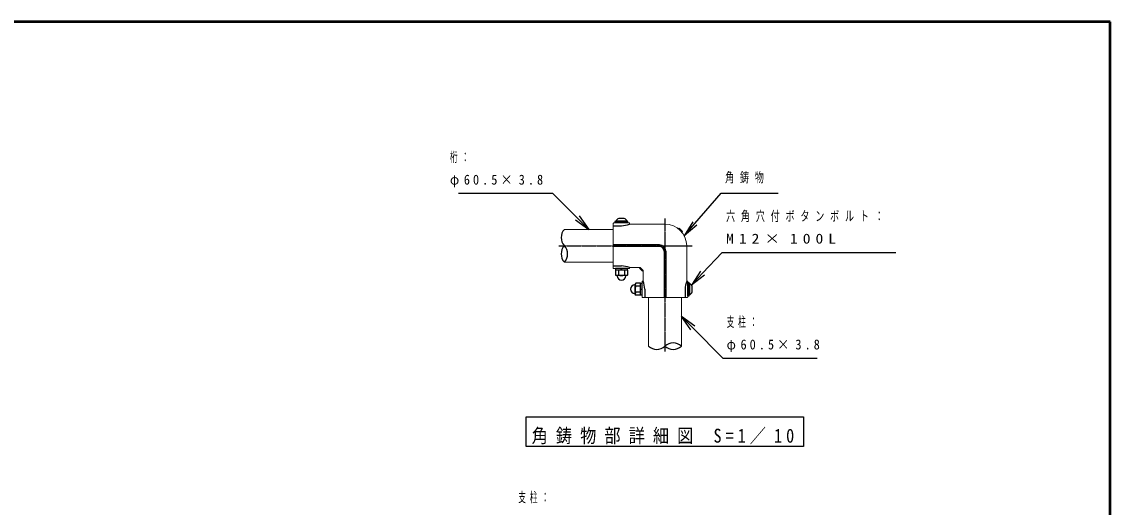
# Model space of a CAD drawing. Units: millimetres at full size, with parts at other scales. Extents: x -19540 to 0, y -2046 to 13350.
# Drawn here: x -10015 to 0, y 8879 to 13350 of the extents above; entities that cross this region are included whole.
import ezdxf

# ---------------------------------------------------------------- set-up
doc = ezdxf.new("R2010")
doc.units = ezdxf.units.MM
doc.linetypes.add('USER2', pattern=[6, 3, -1, 1, -1])
for name, color, linetype, lineweight in [('A3図枠', 7, 'Continuous', 25), ('線', 7, 'Continuous', 13), ('補助', 2, 'Continuous', 13)]:
    doc.layers.add(name, color=color, linetype=linetype, lineweight=lineweight)
doc.styles.add('ＭＳ ゴシック', font='')
doc.styles.get('ＭＳ ゴシック').set_extended_font_data('MS Gothic')

msp = doc.modelspace()

# ---------------------------------------------------------------- linework, layer by layer
at = {"layer": 'A3図枠', "lineweight": 50}
for p, q in [((0, 13350), (-19250, 13350)), ((0, 0), (0, 13350))]:
    msp.add_line(p, q, dxfattribs=at)
at = {"layer": '線', "color": 2, "lineweight": 25}
for p, q in [((-4471.985, 11538.469), (-4521.985, 11538.469)), ((-4571.985, 11472.072), (-4496.985, 11472.072)), ((-4436.985, 11509.469), (-4556.985, 11509.469)), ((-4556.985, 11509.469), (-4556.985, 11496.969)), ((-4436.985, 11496.969), (-4556.985, 11496.969)), ((-4549.485, 11514.469), (-4549.485, 11509.469)), ((-4444.485, 11514.469), (-4549.485, 11514.469)), ((-4444.485, 11509.469), (-4549.485, 11509.469)), ((-4444.485, 11514.469), (-4444.485, 11509.469)), ((-4436.985, 11496.969), (-4436.985, 11509.469)), ((-3972.893, 11443.866), (-3971.966, 11444.793)), ((-3971.966, 11444.793), (-3965.706, 11449.139)), ((-3940.147, 11412.973), (-3971.966, 11444.793)), ((-3935.62, 11419.053), (-3965.706, 11449.139)), ((-3935.62, 11419.053), (-3940.147, 11412.973)), ((-3941.073, 11412.046), (-3940.147, 11412.973)), ((-4146.985, 11294.469), (-4571.985, 11294.469)), ((-4146.985, 11279.469), (-4571.985, 11279.469)), ((-4104.485, 11236.969), (-4104.485, 10811.969)), ((-4089.485, 11236.969), (-4089.485, 10811.969)), ((-4571.985, 11101.866), (-4496.985, 11101.866)), ((-4442.137, 11061.969), (-4551.833, 11061.969)), ((-4551.833, 11061.969), (-4551.833, 11017.655)), ((-4551.833, 11017.655), (-4541.985, 11011.969)), ((-4443.235, 11076.969), (-4550.735, 11076.969)), ((-4550.735, 11076.969), (-4550.735, 11061.969)), ((-4443.235, 11061.969), (-4550.735, 11061.969)), ((-4524.409, 11061.969), (-4524.409, 11017.655)), ((-4501.842, 11061.969), (-4497.823, 11076.969)), ((-4496.148, 11061.969), (-4492.129, 11076.969)), ((-4469.561, 11061.969), (-4469.561, 11017.655)), ((-4442.137, 11017.655), (-4451.985, 11011.969)), ((-4443.235, 11076.969), (-4443.235, 11061.969)), ((-4442.137, 11061.969), (-4442.137, 11017.655)), ((-4325.316, 11086.922), (-4329.559, 11080.559)), ((-4303.396, 11054.396), (-4329.559, 11080.559)), ((-4297.69, 11058.199), (-4325.755, 11086.264)), ((-4297.032, 11058.638), (-4303.396, 11054.396)), ((-4451.985, 11011.969), (-4541.985, 11011.969)), ((-4536.985, 11009.469), (-4536.985, 11011.969)), ((-4456.985, 11009.469), (-4456.985, 11011.969)), ((-4374.485, 10926.969), (-4371.985, 10926.969)), ((-4366.299, 10941.817), (-4371.985, 10931.969)), ((-4371.985, 10841.969), (-4371.985, 10931.969)), ((-4321.985, 10941.817), (-4366.299, 10941.817)), ((-4321.985, 10832.121), (-4321.985, 10941.817)), ((-4321.985, 10833.219), (-4321.985, 10940.719)), ((-4306.985, 10940.719), (-4321.985, 10940.719)), ((-4306.985, 10833.219), (-4306.985, 10940.719)), ((-3874.485, 10946.969), (-3886.985, 10946.969)), ((-3886.985, 10826.969), (-3886.985, 10946.969)), ((-3874.485, 10826.969), (-3874.485, 10946.969)), ((-3869.485, 10939.469), (-3874.485, 10939.469)), ((-3874.485, 10834.469), (-3874.485, 10939.469)), ((-3869.485, 10834.469), (-3869.485, 10939.469)), ((-4374.485, 10846.969), (-4371.985, 10846.969)), ((-4366.299, 10832.121), (-4371.985, 10841.969)), ((-4321.985, 10914.393), (-4366.299, 10914.393)), ((-4321.985, 10859.545), (-4366.299, 10859.545)), ((-4321.985, 10832.121), (-4366.299, 10832.121)), ((-4321.985, 10891.826), (-4306.985, 10887.806)), ((-4321.985, 10886.132), (-4306.985, 10882.112)), ((-4306.985, 10833.219), (-4321.985, 10833.219)), ((-4282.089, 10886.969), (-4282.089, 10811.969)), ((-3911.882, 10886.969), (-3911.882, 10811.969)), ((-3886.985, 10826.969), (-3874.485, 10826.969)), ((-3869.485, 10834.469), (-3874.485, 10834.469)), ((-3845.485, 10861.969), (-3845.485, 10911.969))]:
    msp.add_line(p, q, dxfattribs=at)
at = {"layer": '線', "color": 20, "linetype": 'USER2', "lineweight": 25}
for p, q in [((-4096.985, 11536.969), (-4096.985, 10311.969)), ((-5073.117, 11285.749), (-3846.985, 11285.749))]:
    msp.add_line(p, q, dxfattribs=at)
at = {"layer": '線'}
for p, q in [((-5021.985, 11438.219), (-4571.985, 11438.219)), ((-4571.985, 11491.969), (-4571.985, 11294.469)), ((-4566.985, 11496.969), (-4426.985, 11496.969)), ((-4421.985, 11491.969), (-4421.985, 11486.969)), ((-4096.985, 11486.969), (-4421.985, 11486.969)), ((-4571.985, 11279.469), (-4571.985, 11081.969)), ((-3896.985, 11286.969), (-3896.985, 10961.969)), ((-5021.985, 11135.719), (-4571.985, 11135.719)), ((-4566.985, 11076.969), (-4426.985, 11076.969)), ((-4326.985, 11086.969), (-4421.985, 11086.969)), ((-4421.985, 11081.969), (-4421.985, 11086.969)), ((-4296.985, 11056.969), (-4296.985, 10961.969)), ((-4306.985, 10956.969), (-4306.985, 10816.969)), ((-4301.985, 10961.969), (-4296.985, 10961.969)), ((-3891.985, 10961.969), (-3896.985, 10961.969)), ((-3886.985, 10956.969), (-3886.985, 10816.969)), ((-4104.485, 10811.969), (-4301.985, 10811.969)), ((-4248.235, 10811.969), (-4248.235, 10361.969)), ((-3891.985, 10811.969), (-4089.485, 10811.969)), ((-3945.735, 10811.969), (-3945.735, 10361.969))]:
    msp.add_line(p, q, dxfattribs=at)
at = {"layer": '線', "color": 2, "lineweight": 25}
for centre, radius, start, end in [((-4496.985, 11482.068), 61.693, 113.90552, 148.31866), ((-4496.985, 11482.068), 61.693, 31.68134, 66.09448), ((-4507.442, 11720.971), 249.118, 272.40579, 290.0621), ((-4146.985, 11236.969), 57.5, 0, 90), ((-4146.985, 11236.969), 42.5, 0, 90), ((-4538.121, 11041.405), 27.424, 240.00001, 299.99999), ((-4496.985, 11080.948), 68.979, 246.57346, 293.42654), ((-4507.442, 10852.967), 249.118, 69.9379, 87.59421), ((-4455.849, 11041.405), 27.424, 240.00001, 299.99999), ((-4496.985, 11009.469), 40, 180, 0), ((-4374.485, 10886.969), 40, 90, 270), ((-4342.549, 10928.105), 27.424, 150.00001, 209.99999), ((-4602.003, 10862.407), 320.856, 4.39038, 18.07739), ((-3591.967, 10862.407), 320.856, 161.92261, 175.60962), ((-3901.886, 10886.969), 61.693, 23.90552, 58.31866), ((-4303.006, 10886.969), 68.979, 156.57346, 203.42654), ((-4342.549, 10845.833), 27.424, 150.00001, 209.99999), ((-3901.886, 10886.969), 61.693, 301.68134, 336.09448)]:
    msp.add_arc(centre, radius, start, end, dxfattribs=at)
at = {"layer": '線'}
for centre, radius, start, end in [((-4566.985, 11491.969), 5, 90, 180), ((-4426.985, 11491.969), 5, 0, 90), ((-4096.985, 11286.969), 200, 0, 90), ((-4566.985, 11081.969), 5, 180, 270), ((-4426.985, 11081.969), 5, 270, 0), ((-4326.985, 11056.969), 30, 86.81031, 90), ((-4326.985, 11056.969), 30, 0, 3.18969), ((-4301.985, 10956.969), 5, 90, 180), ((-3891.985, 10956.969), 5, 0, 90), ((-4301.985, 10816.969), 5, 180, 270), ((-3891.985, 10816.969), 5, 270, 0)]:
    msp.add_arc(centre, radius, start, end, dxfattribs=at)
at = {"layer": '補助', "lineweight": 25}
for p, q in [((-5177.11, 11768.344), (-5996.883, 11768.344)), ((-5127.11, 11768.344), (-5177.11, 11768.344)), ((-4903.051, 11544.285), (-5127.11, 11768.344)), ((-3821.086, 11492.132), (-3579.51, 11771.083)), ((-3579.51, 11771.083), (-3529.51, 11771.083)), ((-3529.51, 11771.083), (-3056.612, 11771.083)), ((-4920.729, 11526.607), (-4796.985, 11438.219)), ((-4796.985, 11438.219), (-4903.051, 11544.285)), ((-4885.374, 11561.963), (-4796.985, 11438.219)), ((-3839.985, 11508.498), (-3919.284, 11378.742)), ((-3919.284, 11378.742), (-3821.086, 11492.132)), ((-3802.188, 11475.765), (-3919.284, 11378.742)), ((-3750.839, 11034.723), (-3570.899, 11225.111)), ((-3570.899, 11225.111), (-3520.899, 11225.111)), ((-3520.899, 11225.111), (-1973.492, 11225.111)), ((-3769.008, 11051.895), (-3853.871, 10925.707)), ((-3853.871, 10925.707), (-3750.839, 11034.723)), ((-3732.67, 11017.55), (-3853.871, 10925.707)), ((-3858.393, 10512.515), (-3945.735, 10637)), ((-3822.741, 10547.571), (-3945.735, 10637)), ((-3945.735, 10637), (-3840.567, 10530.043)), ((-3840.567, 10530.043), (-3565.659, 10250.458)), ((-3565.659, 10250.458), (-3515.659, 10250.458)), ((-3515.659, 10250.458), (-2695.886, 10250.458))]:
    msp.add_line(p, q, dxfattribs=at)
msp.add_lwpolyline([(-5373.347, 9712.994), (-2820.623, 9712.994), (-2820.623, 9437.998), (-5373.347, 9437.998)], close=True, dxfattribs=at)
for centre, start, end in [((-4941.666, 11362.594), 136.72412, 223.27588), ((-4941.666, 11211.344), 136.72412, 223.27588), ((-5102.304, 11211.344), 316.72412, 43.27588), ((-4172.61, 10442.288), 226.72412, 313.27588), ((-4021.36, 10281.65), 46.72412, 133.27588), ((-4021.36, 10442.288), 226.72412, 313.27588)]:
    msp.add_arc(centre, 110.319, start, end, dxfattribs=at)

# ---------------------------------------------------------------- texts
at = {"layer": '補助', "style": 'ＭＳ ゴシック'}
for s, insert, char_height, attachment_point in [('\\T1.5;\\W0.55;桁：', (-6075.146, 12150.228), 91.64, 1), ('\\T1.5;\\W0.9;φ60.5×3.8', (-6075.146, 11941.895), 91.64, 1), ('\\T1.64;\\W0.65;角鋳物', (-3543.26, 11962.749), 91.64, 1), ('\\T1.64;\\W0.65;六角穴付ボタンボルト：', (-3534.649, 11606.995), 91.64, 1), ('\\T1.64;\\W1.15;M12×100L', (-3534.649, 11398.662), 91.64, 1), ('\\T1.5;\\W0.55;支柱：', (-3529.409, 10632.343), 91.64, 1), ('\\T1.5;\\W0.9;φ60.5×3.8', (-3529.409, 10424.009), 91.64, 1), ('\\T1.5;\\W0.85;角鋳物部詳細図\\~S=1／10', (-4096.985, 9458.83), 128.3, 8), ('\\T1.5;\\W0.55;支柱：', (-5446.271, 9017.352), 91.64, 1)]:
    msp.add_mtext(s, dxfattribs=dict(at, insert=insert, char_height=char_height, attachment_point=attachment_point))

doc.saveas('drawing.dxf')
